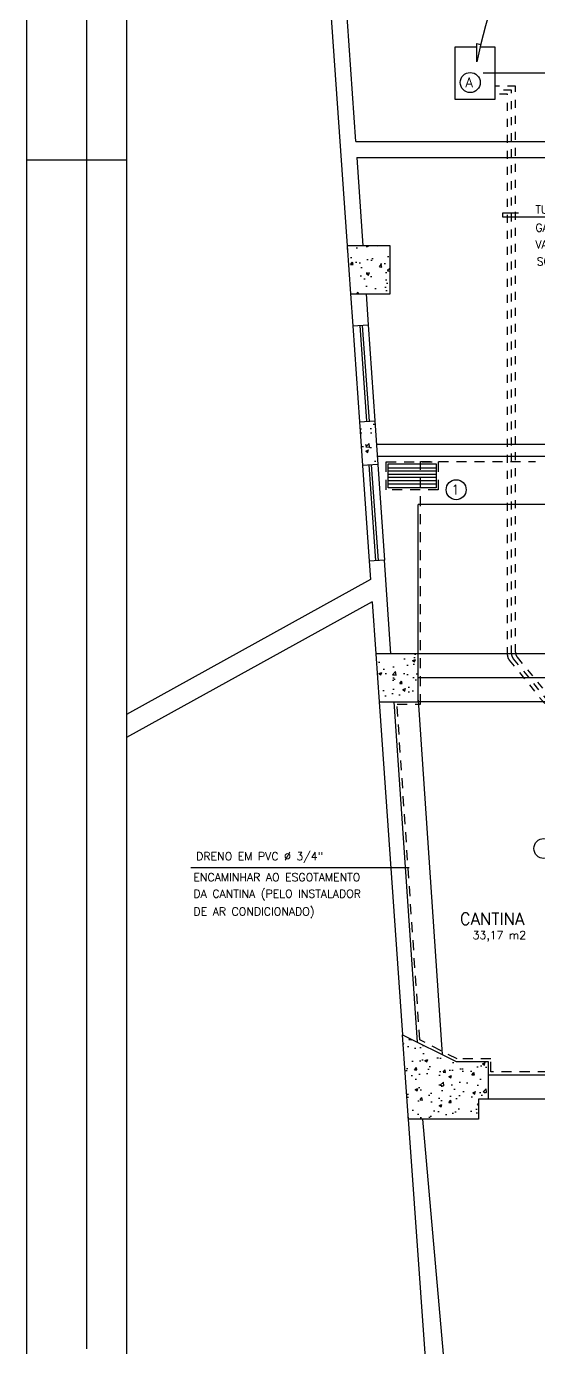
# Model space of a CAD drawing. Extents: x 372.3 to 443.5, y -41.5 to 0.6.
# Drawn here: x 372.33 to 378.73, y -26.59 to -10.09 of the extents above; entities that cross this region are included whole.
import ezdxf

# ---------------------------------------------------------------- set-up
doc = ezdxf.new("R2010")
doc.units = 0
doc.header["$MEASUREMENT"] = 0
for name, pattern in [('DASHDOT', [1, 0.5, -0.25, 0, -0.25]), ('HIDDEN', [0.375, 0.25, -0.125]), ('HIDDEN2', [0.1875, 0.125, -0.0625])]:
    doc.linetypes.add(name, pattern=pattern)
for name, color, linetype in [('A1ALV50', 13, 'CONTINUOUS'), ('A1ALV70', 145, 'CONTINUOUS'), ('A1COZINHA', 212, 'CONTINUOUS'), ('A1VIDRO', 4, 'CONTINUOUS'), ('A1VISTA20', 75, 'CONTINUOUS'), ('A2HACHU', 11, 'CONTINUOUS'), ('A2TXT25', 4, 'CONTINUOUS'), ('A2TXT50', 13, 'CONTINUOUS'), ('AC-DIFUSORES', 2, 'CONTINUOUS'), ('AC-DUTOSMANTIDOS', 252, 'CONTINUOUS'), ('AC-EQUIPAMENTOS', 3, 'CONTINUOUS'), ('AC-TEXTO', 7, 'CONTINUOUS'), ('AC-TUBOS', 6, 'DASHDOT'), ('S2MARGF', 4, 'CONTINUOUS'), ('S2MARGG', 9, 'CONTINUOUS')]:
    doc.layers.add(name, color=color, linetype=linetype)
doc.styles.add('ROMANS', font='ROMANS.SHX')
doc.styles.add('SIMPLEX-10', font='simplex.shx', dxfattribs={"height": 0.1})
doc.styles.add('SIMPLEX-15', font='simplex.shx', dxfattribs={"height": 0.15})
pattern_1 = [(50, (387.43742, -23.28168), (0.35863, -0.031376), [0.0375, -0.4125]), (355, (387.43742, -23.28168), (-0.069376, 0.376096), [0.03, -0.33]), (100.4514, (387.4673, -23.2843), (0.289255, 0.34472), [0.03187, -0.350571]), (46.1842, (387.4374, -23.1817), (0.53362, -0.08276), [0.05625, -0.61875]), (96.6356, (387.4819, -23.1886), (0.467331, 0.487059), [0.047805, -0.525856]), (351.184, (387.4374, -23.1817), (0.46733, 0.48706), [0.045, -0.495]), (21, (387.48742, -23.20668), (0.2984535, -0.2013094), [0.0375, -0.4125]), (326, (387.48742, -23.20668), (0.121658, 0.362575), [0.03, -0.33]), (71.4514, (387.5123, -23.22346), (0.420111, 0.161265), [0.03187, -0.350571]), (37.5, (387.43742, -23.28168), (0.0060799, 0.1664469), [0, -0.326, 0, -0.335, 0, -0.33125]), (7.5, (387.43742, -23.28168), (0.1315348, 0.1972059), [0, -0.191, 0, -0.3185, 0, -0.12625]), (327.5, (387.32592, -23.28168), (0.2669112, -0.0112774), [0, -0.125, 0, -0.39, 0, -0.5175]), (317.5, (387.27592, -23.28168), (0.291593, 0.0500525), [0, -0.1625, 0, -0.259, 0, -0.3675])]

msp = doc.modelspace()

# ---------------------------------------------------------------- hatches: boundary and pattern name
at = {"layer": 'A2HACHU'}
h = msp.add_hatch(dxfattribs=at)
h.set_pattern_fill('AR-CONC,_O', color=256, scale=0.05, double=1)
h.set_pattern_definition(pattern_1)
h.paths.add_polyline_path([(376.335, -12.83), (376.377, -13.43), (376.873, -13.43), (376.873, -12.83)])
h = msp.add_hatch(dxfattribs=at)
h.set_pattern_fill('AR-CONC,_O', color=256, scale=0.05, double=1)
h.set_pattern_definition(pattern_1)
h.paths.add_polyline_path([(376.682, -15.03), (376.489, -15.03), (376.527, -15.575), (376.718, -15.562)])
h = msp.add_hatch(dxfattribs=at)
h.set_pattern_fill('AR-CONC,_O', color=256, scale=0.05, double=1)
h.set_pattern_definition(pattern_1)
h.paths.add_polyline_path([(377.22, -17.93), (376.692, -17.93), (376.734, -18.53), (377.22, -18.53)])
h = msp.add_hatch(dxfattribs=at)
h.set_pattern_fill('AR-CONC,_O', color=256, scale=0.05, double=1)
h.set_pattern_definition(pattern_1)
h.paths.add_polyline_path([(377.977, -23.492), (378.097, -23.492), (378.097, -23.022), (377.697, -23.022), (377.027, -22.687), (377.099, -23.742), (377.977, -23.742)])

# ---------------------------------------------------------------- linework, layer by layer
at = {"layer": 'A1ALV50', "ltscale": 0.2}
for p, q in [((376.443, -11.53), (376.32, -9.727)), ((376.118, -9.741), (376.335, -12.83)), ((376.443, -11.53), (379.977, -11.53)), ((376.457, -11.73), (379.977, -11.73)), ((376.457, -11.73), (376.532, -12.83)), ((376.377, -13.43), (376.405, -13.833)), ((376.573, -13.43), (376.599, -13.82)), ((376.405, -13.833), (376.599, -13.82))]:
    msp.add_line(p, q, dxfattribs=at)
at = {"layer": 'A1ALV50'}
for p, q in [((379.977, -15.312), (376.701, -15.312)), ((379.977, -15.462), (376.711, -15.462)), ((376.646, -17.277), (373.581, -18.972)), ((376.646, -17.277), (376.692, -17.93)), ((376.734, -18.53), (377.025, -22.686)), ((376.92, -18.53), (377.21, -22.778)), ((379.678, -23.192), (378.097, -23.192)), ((379.66, -23.492), (378.097, -23.492)), ((377.099, -23.742), (377.393, -27.942)), ((377.276, -23.742), (377.626, -27.692))]:
    msp.add_line(p, q, dxfattribs=at)
msp.add_lwpolyline([(376.879, -17.93), (376.8, -16.759), (376.611, -16.772), (376.627, -17.002), (373.581, -18.687)], dxfattribs=at)
at = {"layer": 'A1ALV70'}
for p, q in [((376.489, -15.03), (376.681, -15.017)), ((376.681, -15.017), (376.718, -15.562)), ((376.489, -15.03), (376.527, -15.575)), ((376.718, -15.562), (376.527, -15.575))]:
    msp.add_line(p, q, dxfattribs=at)
for points in [[(376.377, -13.43), (376.873, -13.43), (376.873, -12.83), (376.335, -12.83)], [(376.734, -18.53), (377.22, -18.53), (377.22, -17.93), (376.692, -17.93)]]:
    msp.add_lwpolyline(points, close=True, dxfattribs=at)
msp.add_lwpolyline([(377.1, -23.754), (377.027, -22.687), (377.697, -23.022), (378.097, -23.022), (378.097, -23.492), (377.977, -23.492), (377.977, -23.742), (377.099, -23.742)], dxfattribs=at)
at = {"layer": 'A1COZINHA'}
for p, q in [((380.327, -16.062), (377.22, -16.062)), ((380.327, -17.93), (377.22, -17.93)), ((380.327, -18.23), (377.22, -18.23)), ((377.22, -18.509), (377.521, -22.934)), ((380.327, -18.53), (377.22, -18.53))]:
    msp.add_line(p, q, dxfattribs=at)
at = {"layer": 'A1COZINHA', "ltscale": 0.2}
msp.add_line((377.22, -17.93), (377.22, -16.062), dxfattribs=at)
at = {"layer": 'A1VIDRO', "ltscale": 0.2}
for p, q in [((376.495, -13.827), (376.578, -15.024)), ((376.524, -13.825), (376.608, -15.022)), ((376.607, -15.569), (376.691, -16.766)), ((376.637, -15.567), (376.721, -16.764))]:
    msp.add_line(p, q, dxfattribs=at)
at = {"layer": 'A1VISTA20', "ltscale": 0.2}
for p, q in [((376.405, -13.833), (376.489, -15.03)), ((376.599, -13.82), (376.681, -15.017)), ((376.527, -15.575), (376.611, -16.772)), ((376.718, -15.562), (376.8, -16.759))]:
    msp.add_line(p, q, dxfattribs=at)
at = {"layer": 'AC-DIFUSORES', "color": 253, "linetype": 'HIDDEN2'}
msp.add_lwpolyline([(376.823, -15.531), (377.473, -15.531), (377.473, -15.881), (376.823, -15.881)], close=True, dxfattribs=at)
at = {"layer": 'AC-DIFUSORES'}
msp.add_lwpolyline([(376.848, -15.556), (377.448, -15.556), (377.448, -15.856), (376.848, -15.856)], close=True, dxfattribs=at)
at = {"layer": 'AC-DUTOSMANTIDOS'}
for points in [[(376.848, -15.603), (377.448, -15.603)], [(376.848, -15.643), (377.448, -15.643)], [(376.848, -15.683), (377.448, -15.683)], [(376.848, -15.723), (377.448, -15.723)], [(376.848, -15.763), (377.448, -15.763)], [(376.848, -15.803), (377.448, -15.803)], [(374.382, -20.597), (377.108, -20.597)]]:
    msp.add_lwpolyline(points, dxfattribs=at)
at = {"layer": 'AC-EQUIPAMENTOS'}
msp.add_lwpolyline([(377.996, -10.344), (378.181, -10.344), (378.181, -11.003), (377.682, -11.003), (377.682, -10.344), (377.953, -10.344)], dxfattribs=at)
at = {"layer": 'AC-TEXTO'}
for points in [[(379.344, -6.649), (379.344, -10.676), (378.034, -10.676)], [(377.953, -10.534), (377.953, -10.303), (378.003, -10.315)]]:
    msp.add_lwpolyline(points, dxfattribs=at)
at = {"layer": 'AC-TEXTO', "ltscale": 0.2}
msp.add_lwpolyline([(380.922, -12.474), (378.281, -12.474), (378.281, -12.421), (378.474, -12.421)], dxfattribs=at)
at = {"layer": 'AC-TEXTO', "color": 66}
for centre in [(377.872, -10.792), (377.696, -15.878), (378.792, -20.36)]:
    msp.add_circle(centre, 0.125, dxfattribs=at)
at = {"layer": 'AC-TEXTO'}
msp.add_arc((387.925, -12.716), 10.208, 87.7541, 167.6539, dxfattribs=at)
at = {"layer": 'AC-TUBOS', "ltscale": 0.2}
for p, q in [((378.387, -17.926), (378.387, -10.886)), ((378.437, -17.908), (378.437, -10.836)), ((378.459, -17.972), (380.154, -20.049)), ((378.409, -17.989), (380.104, -20.067))]:
    msp.add_line(p, q, dxfattribs=at)
at = {"layer": 'AC-TUBOS', "color": 7, "linetype": 'HIDDEN', "ltscale": 0.2}
for p, q in [((378.337, -17.944), (378.337, -10.936)), ((378.359, -18.007), (380.054, -20.085))]:
    msp.add_line(p, q, dxfattribs=at)
at = {"layer": 'AC-TUBOS', "ltscale": 0.2}
for points in [[(378.437, -10.836), (378.181, -10.836)], [(378.387, -10.886), (378.181, -10.886)]]:
    msp.add_lwpolyline(points, dxfattribs=at)
at = {"layer": 'AC-TUBOS', "color": 7, "linetype": 'HIDDEN', "ltscale": 0.2}
msp.add_lwpolyline([(378.337, -10.936), (378.181, -10.936)], dxfattribs=at)
at = {"layer": 'AC-TUBOS', "color": 7, "linetype": 'HIDDEN2'}
msp.add_lwpolyline([(379.289, -23.562), (379.289, -23.15), (378.13, -23.15), (378.13, -22.989), (377.709, -22.989), (377.243, -22.751), (376.958, -18.557), (377.251, -18.557), (377.251, -15.524), (378.686, -15.524)], dxfattribs=at)
at = {"layer": 'AC-TUBOS', "color": 7, "linetype": 'HIDDEN', "ltscale": 0.2}
msp.add_arc((378.437, -17.944), 0.1, 180, 219.2042, dxfattribs=at)
at = {"layer": 'AC-TUBOS', "ltscale": 0.2}
for centre in [(378.487, -17.926), (378.537, -17.908)]:
    msp.add_arc(centre, 0.1, 180, 219.2042, dxfattribs=at)
at = {"layer": 'S2MARGF'}
msp.add_line((373.581, -11.762), (372.331, -11.762), dxfattribs=at)
msp.add_lwpolyline([(372.331, -41.462), (443.531, -41.462), (443.531, 0.588), (372.331, 0.588)], close=True, dxfattribs=at)
msp.add_lwpolyline([(373.081, 0.588), (373.081, -26.612)], dxfattribs=at)
at = {"layer": 'S2MARGG'}
msp.add_lwpolyline([(443.031, -37.845), (443.031, 0.088), (373.581, 0.088), (373.581, -40.962), (443.031, -40.962)], dxfattribs=at)

# ---------------------------------------------------------------- texts
at = {"layer": 'A2TXT25', "style": 'SIMPLEX-10'}
msp.add_text('33,17 m2', height=0.1, dxfattribs=at).set_placement((377.901, -21.492))
at = {"layer": 'A2TXT50', "style": 'SIMPLEX-15'}
msp.add_text('CANTINA', height=0.15, dxfattribs=at).set_placement((377.742, -21.313))
at = {"layer": 'AC-TEXTO', "style": 'ROMANS'}
for s, height, p in [('A', 0.12, (377.811, -10.851)), ('TUB. ELETRICA E DE COBRE', 0.1, (378.685, -12.427)), ('GAS %%C 1/4"   LIQ. %%C 3/8"', 0.1, (378.685, -12.655)), ('VAO AO CONDENSADOR ', 0.1, (378.685, -12.866)), ('SOBRE A MARQUISE ', 0.1, (378.702, -13.077)), ('1', 0.12, (377.635, -15.937)), ('DRENO EM PVC %%C 3/4"', 0.1, (374.45, -20.507)), ('ENCAMINHAR AO ESGOTAMENTO', 0.1, (374.416, -20.769)), ('DA CANTINA (PELO INSTALADOR', 0.1, (374.416, -20.975)), ('DE AR CONDICIONADO)', 0.1, (374.416, -21.197))]:
    msp.add_text(s, height=height, dxfattribs=at).set_placement(p)

doc.saveas('drawing.dxf')
